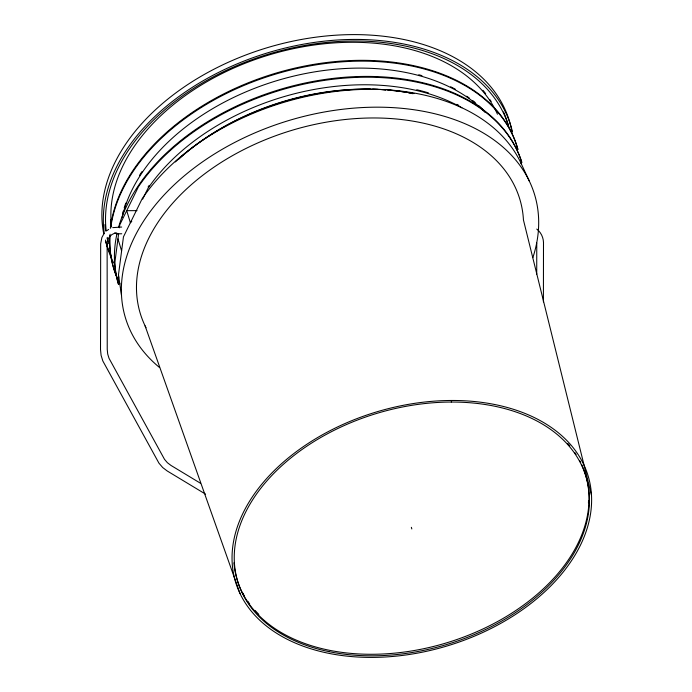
<?xml version="1.0" encoding="UTF-8"?>
<svg xmlns="http://www.w3.org/2000/svg" width="692" height="692" viewBox="0 0 692 692"><rect width="100%" height="100%" fill="white"/><g stroke="black" fill="none" stroke-linecap="round" stroke-linejoin="round"><path stroke-width="1.04" d="M114.768 232.875L115.045 233.42L116.446 233.316A3.365 1.029 87.9 0 0 117.476 233.36L116.074 233.463L116.221 232.936A11.081 10.553 -87.6 0 0 107.122 242.503L107.234 349.348L107.692 353.984L109.033 358.326L164.506 459.332L167.412 462.723L171.002 465.448L200.576 483.31M536.724 274.093L536.767 242.97M543.41 301.868L543.497 242.46C543.315 237.252 540.902 232.27 536.776 229.069M118.617 233.844L114.811 262.813A210.671 139.87 -16.7 0 0 118.436 284.135M119.405 227.798L119.802 224.779L138.469 186.71A210.671 139.87 -16.7 0 1 348.958 77.789A210.671 139.87 -16.7 0 1 521.751 162.248M118.704 278.106A210.627 139.845 -16.7 0 1 118.47 274.862L123.461 236.846L142.128 198.786A210.627 139.845 -16.7 0 1 344.72 90.488A210.627 139.845 -16.7 0 1 521.474 164.255M451.279 402.043L451.764 400.478M142.656 199.166L147.82 188.639A199.85 132.682 -16.7 0 1 461.91 107.814M103.964 233.732L101.88 237.52L100.669 243.818L100.513 349.512L101.093 355.333L102.831 360.973L158.944 463.156L162.724 467.558L167.222 470.984L205.533 494.123M131.774 221.362L130.381 222.738L126.722 210.671L137.025 210.645M106.914 230.635L108.644 229.415M112.727 227.633L121.688 227.045M107.321 244.034L106.862 244.017M116.974 233.792L121.74 233.775M520.574 162.309L529.397 181.226M145.086 325.871L240.046 593.589M117.951 238.87L121.61 250.937M411.351 527.33L411.827 528.939M591.487 495.221A184.089 122.225 -16.7 0 0 316.114 438.443A184.089 122.225 -16.7 0 0 327.878 653.153A184.089 122.225 -16.7 0 0 591.487 495.221L523.446 219.97A198.189 131.584 -16.7 0 0 296.029 129.119A198.189 131.584 -16.7 0 0 146.012 327.74M118.47 274.862L121.507 295.406M581.557 464.384A181.927 120.789 -16.7 0 1 441.937 644.217A181.927 120.789 -16.7 0 1 233.939 562.769M567.769 443.434A181.927 120.789 -16.7 0 1 569.862 445.882M574.94 452.68A181.927 120.789 -16.7 0 1 576.099 454.436M579.74 460.699A181.927 120.789 -16.7 0 1 580.666 462.524M159.567 367.547A213.655 141.851 -16.7 0 1 290.839 119.932A213.655 141.851 -16.7 0 1 532.857 257.632M588.546 500.697A182.005 120.84 -16.7 0 1 588.434 502.807M258.825 614.366A182.005 120.84 -16.7 0 1 255.088 610.456M249.639 603.848A182.005 120.84 -16.7 0 1 247.788 601.27M244.406 595.985A182.005 120.84 -16.7 0 1 242.399 592.378M119.924 284.005A210.671 139.87 -16.7 0 1 110.089 234.251M110.729 227.884A210.671 139.87 -16.7 0 1 306.219 66.588A210.671 139.87 -16.7 0 1 517.858 149.273M119.681 283.201A210.671 139.87 -16.7 0 1 109.717 235.557M110.357 228.144A210.671 139.87 -16.7 0 1 306.028 65.775A210.671 139.87 -16.7 0 1 517.901 149.515M111.576 226.604A201.969 134.092 -16.7 0 1 271.921 54.088A201.969 134.092 -16.7 0 1 497.462 114.215M107.995 241.456A208.422 138.383 -16.7 0 1 107.182 238.351M105.712 230.981A208.422 138.383 -16.7 0 1 104.924 224.597M503.491 111.948A208.422 138.383 -16.7 0 1 508.222 124.984M108.679 243.645A208.422 138.383 -16.7 0 1 107.234 237.373M106.231 231.016A208.422 138.383 -16.7 0 1 281.108 50.602A208.422 138.383 -16.7 0 1 508.888 127.164M113.886 263.228A210.671 139.87 -16.7 0 1 105.495 240.046M104.336 233.645A210.671 139.87 -16.7 0 1 283.184 48.535A210.671 139.87 -16.7 0 1 512.409 131.765M111.04 255.599A210.671 139.87 -16.7 0 1 105.66 241.517M103.618 233.1A210.671 139.87 -16.7 0 1 282.535 43.518A210.671 139.87 -16.7 0 1 512.028 132.258M118.505 284.369A210.671 139.87 -16.7 0 1 117.009 233.55M118.617 227.158A210.671 139.87 -16.7 0 1 320.448 80.16A210.671 139.87 -16.7 0 1 521.829 162.473M122.19 217.253A200.68 133.236 -16.7 0 1 280.45 79.597A200.68 133.236 -16.7 0 1 485.36 112.588M122.692 213.222A200.715 133.262 -16.7 0 1 123.263 211.077M124.214 207.868A200.715 133.262 -16.7 0 1 125.814 203.085M139.559 175.318A200.715 133.262 -16.7 0 1 141.998 171.599M418.772 74.736A200.715 133.262 -16.7 0 1 421.947 75.627M450.622 86.76A200.715 133.262 -16.7 0 1 455.535 89.346M466.693 96.197A200.715 133.262 -16.7 0 1 469.314 98.039M472.697 100.574A200.715 133.262 -16.7 0 1 475.153 102.528M479.054 105.867A200.715 133.262 -16.7 0 1 481.286 107.917M482.082 108.679A200.715 133.262 -16.7 0 1 483.63 110.21M148.105 186.996A199.884 132.708 -16.7 0 1 149.256 185.335M416.748 89.744A199.884 132.708 -16.7 0 1 428.426 92.875M456.858 104.345A199.884 132.708 -16.7 0 1 458.813 105.383M178.683 159.177A199.633 132.544 -16.7 0 1 370.436 89.112M372.616 89.164A199.633 132.544 -16.7 0 1 378.074 89.372M380.245 89.484A199.633 132.544 -16.7 0 1 385.652 89.856M387.805 90.038A199.633 132.544 -16.7 0 1 399.448 91.387M401.533 91.69A199.633 132.544 -16.7 0 1 406.662 92.529M408.687 92.892A199.633 132.544 -16.7 0 1 412.692 93.679M175.361 161.928A203.041 134.81 -16.7 0 1 385.954 89.813M388.1 89.986A203.041 134.81 -16.7 0 1 413.998 93.619M111.153 226.076A202.047 134.144 -16.7 0 1 110.504 219.684M482.938 90.271A202.047 134.144 -16.7 0 1 485.654 93.636M490.005 99.734A202.047 134.144 -16.7 0 1 491.147 101.516M328.908 651.63A181.84 120.728 -16.7 0 0 589.299 495.628A181.84 120.728 -16.7 0 0 317.282 439.55A181.84 120.728 -16.7 0 0 328.908 651.63"/></g></svg>
